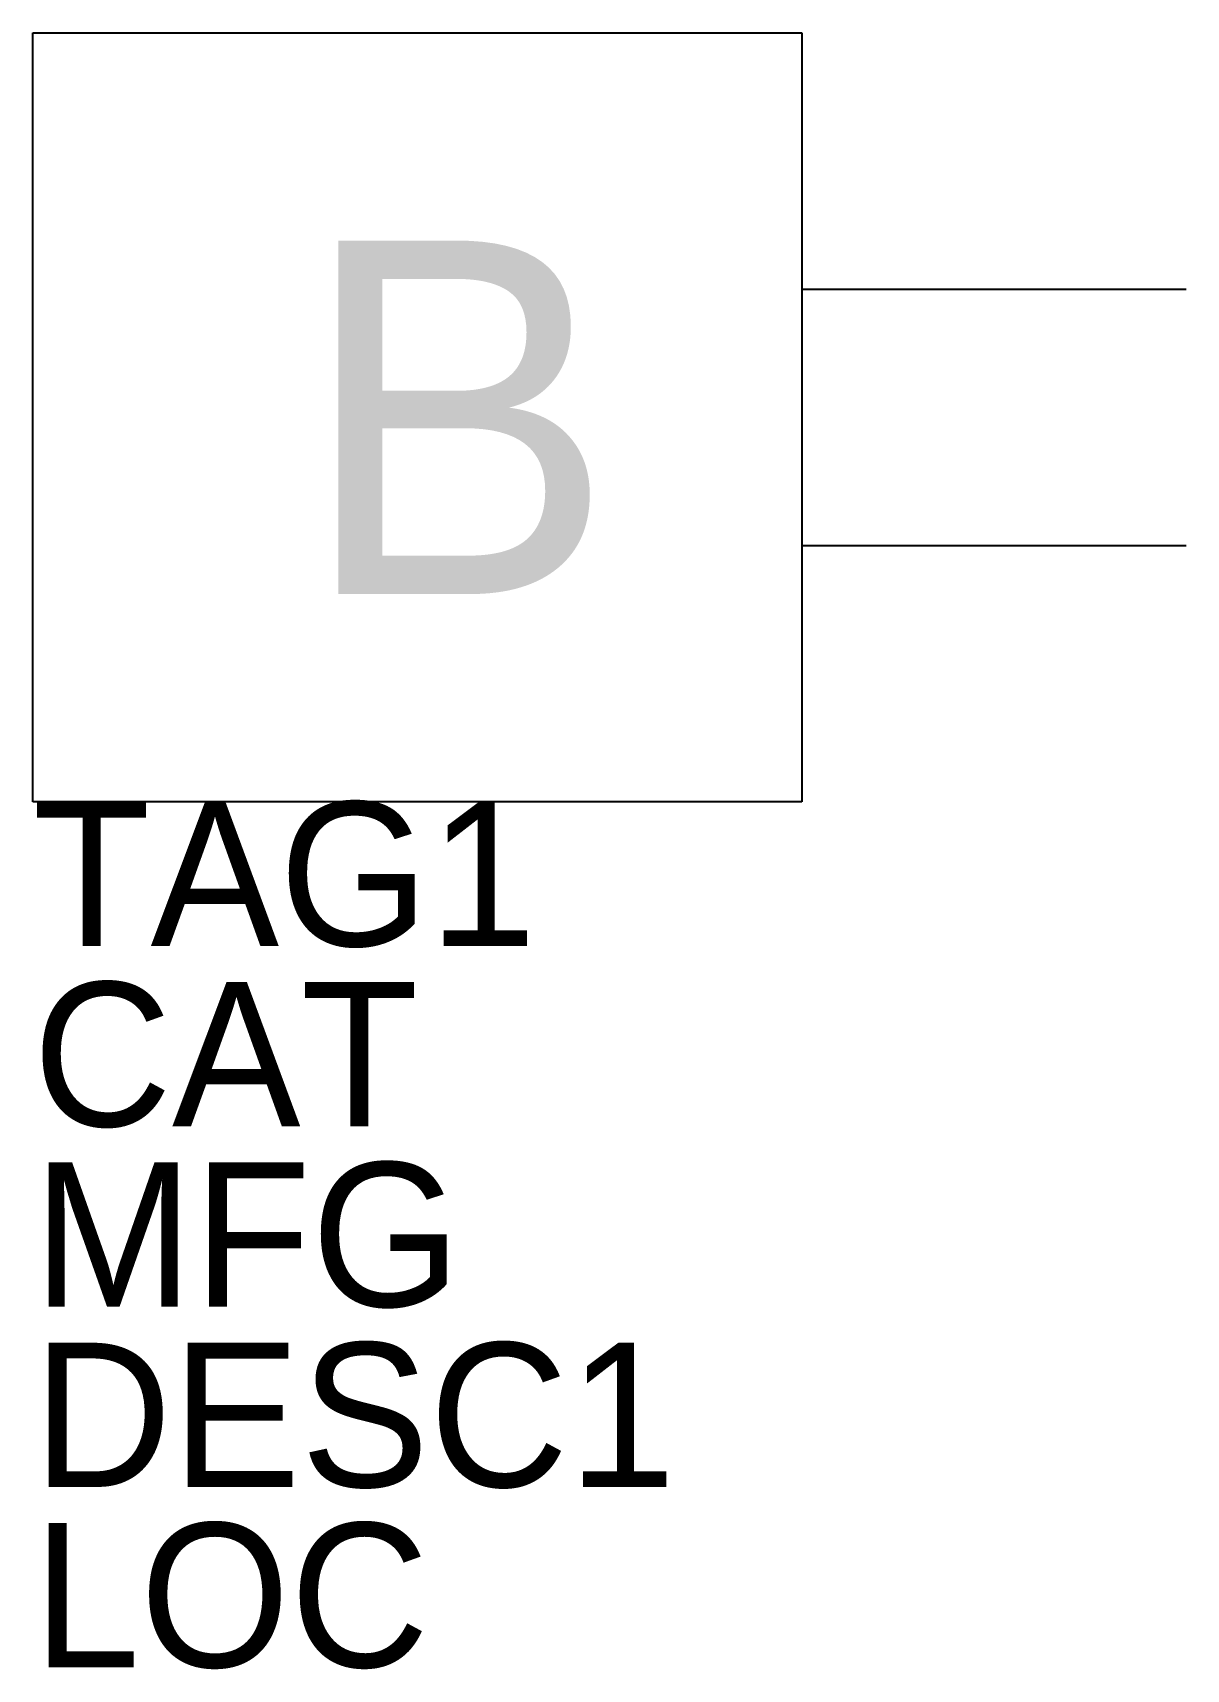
# Model space of a CAD drawing. Extents: x -0.5 to 0.5, y -1.09 to 0.33.
import ezdxf

# ---------------------------------------------------------------- set-up
doc = ezdxf.new("R2010")
doc.units = 0
doc.layers.get('0').update_dxf_attribs({"linetype": 'CONTINUOUS'})

msp = doc.modelspace()

# ---------------------------------------------------------------- linework, layer by layer
for p, q in [((-0.5, 0.3333), (0.1667, 0.3333)), ((-0.5, -0.3333), (-0.5, 0.3333)), ((0.1667, 0.3333), (0.1667, -0.3333)), ((0.1667, 0.1111), (0.5, 0.1111)), ((0.1667, -0.1111), (0.5, -0.1111)), ((0.1667, -0.3333), (-0.5, -0.3333))]:
    msp.add_line(p, q)

# ---------------------------------------------------------------- texts
for tag, p in [('TAG1', (-0.5, -0.4583)), ('CAT', (-0.5, -0.61455)), ('MFG', (-0.5, -0.7708)), ('DESC1', (-0.5, -0.92705)), ('LOC', (-0.5, -1.0833))]:
    msp.add_attdef(tag, p, '', height=0.125)
at = {"layer": '0.0'}
msp.add_text('B', height=0.3064, dxfattribs=at).set_placement((-0.2688, -0.1532))

doc.saveas('drawing.dxf')
